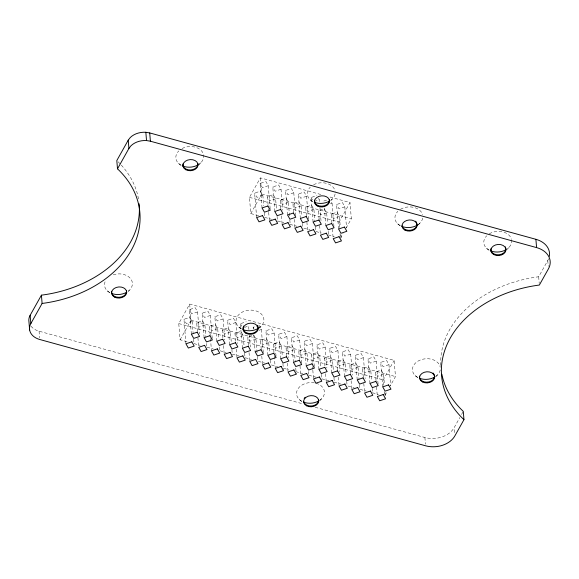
<?xml version="1.0" encoding="UTF-8"?>
<svg xmlns="http://www.w3.org/2000/svg" width="579" height="579" viewBox="0 0 579 579"><rect width="100%" height="100%" fill="white"/><g stroke="black" fill="none" stroke-linecap="round" stroke-linejoin="round"><path stroke-width="0.43" stroke-dasharray="2.9 2.17" d="M187.053 341.697L180.098 339.779L178.766 323.574L189.688 304.069L394.14 360.391L395.471 376.596L390.224 385.961M258.618 215.721L250.787 213.564L249.455 197.359L260.384 177.854L321.287 194.631M180.098 339.779L191.019 320.274L189.688 304.069M250.787 213.564L261.715 194.052L260.384 177.854M339.518 227.453L339.077 222.047L349.998 202.541L328.25 196.549M340.409 238.251L343.029 233.569M346.09 228.104L351.33 218.739L349.998 202.541M383.653 385.303L383.211 379.896L394.14 360.391M384.977 395.319L387.163 391.418M454.595 432.593L454.182 427.62L459.813 417.568M461.55 414.477L463.28 411.38M440.778 365.421A111.892 82.493 -4.7 0 1 538.68 276.762L547.77 260.521A22.378 16.502 -4.7 0 0 549.131 257.163M199.125 164.602L200.797 162.8M128.357 291.346L129.472 290.151M330.623 200.826L332.288 199.024M259.298 328.177L260.97 326.375M418.233 224.963L419.905 223.161M319.84 400.654L321.504 398.851M507.081 249.44L508.753 247.638M435.763 376.784L437.427 374.982M262.048 207.941L260.036 183.456L265.891 181.48L268.265 185.721L270.205 209.337M268.265 185.721L262.41 187.697L260.036 183.456M256.649 217.581L254.637 193.089L260.492 191.113L262.866 195.362L263.734 205.856M274.808 211.458L272.796 186.966L278.651 184.998L281.025 189.239L282.755 210.228M262.866 195.362L257.011 197.338L254.637 193.089M281.025 189.239L275.17 191.215L272.796 186.966M268.041 204.481L267.397 196.607L273.252 194.631L275.626 198.872L276.494 209.366M287.568 214.975L285.556 190.484L291.411 188.508L293.785 192.749L295.724 216.365M275.626 198.872L269.771 200.848L267.397 196.607M293.785 192.749L287.929 194.725L285.556 190.484M280.873 208.867L280.156 200.124L286.012 198.148L288.385 202.389L289.536 216.38M300.327 218.486L298.308 194.001L304.17 192.025L306.544 196.267L308.556 220.751M288.385 202.389L282.53 204.365L280.156 200.124M306.544 196.267L300.689 198.242L298.308 194.001M293.633 212.384L292.916 203.634L298.771 201.658L301.145 205.907L302.006 216.401M313.087 222.003L311.068 197.511L316.93 195.536M301.145 205.907L295.29 207.875L292.916 203.634M314.281 201.478L319.304 199.784L318.508 198.365M306.392 215.895L305.676 207.152L311.531 205.176L313.905 209.417L314.911 221.663M323.827 201.029L328.011 199.617M313.905 209.417L308.05 211.393L305.676 207.152M330.385 203.859L332.064 203.294L330.87 201.174M319.152 219.412L318.428 210.669L324.291 208.693L326.665 212.934L327.526 223.429M338.599 229.031L336.587 204.546L342.442 202.57L344.816 206.812L346.546 227.8M326.665 212.934L320.802 214.91L318.428 210.669M344.816 206.812L338.961 208.787L336.587 204.546M331.912 222.929L331.188 214.179L337.05 212.203L339.424 216.445L340.286 226.946M339.424 216.445L333.562 218.421L331.188 214.179M191.359 334.163L189.34 309.671L195.203 307.695L197.577 311.936L199.371 333.808M197.577 311.936L191.714 313.912L189.34 309.671M185.96 343.796L183.948 319.304L189.803 317.335L192.177 321.577L193.183 333.822M204.112 337.673L202.1 313.181L207.955 311.212L210.336 315.454L212.276 339.07M192.177 321.577L186.322 323.552L183.948 319.304M210.336 315.454L204.474 317.43L202.1 313.181M197.425 331.572L196.701 322.821L202.563 320.846L204.937 325.087L205.943 337.333M216.872 341.19L214.86 316.699L220.715 314.723L223.089 318.964L224.818 339.96M204.937 325.087L199.082 327.063L196.701 322.821M223.089 318.964L217.234 320.94L214.86 316.699M210.184 335.082L209.46 326.339L215.323 324.363L217.697 328.604L218.558 339.099M229.631 344.708L227.619 320.216L233.475 318.24L235.848 322.481L237.578 343.477M217.697 328.604L211.834 330.58L209.46 326.339M235.848 322.481L229.993 324.457L227.619 320.216M222.872 337.723L222.22 329.849L228.075 327.873L230.449 332.122L231.39 343.492M242.391 348.218L240.379 323.726L246.234 321.75M230.449 332.122L224.594 334.097L222.22 329.849M244.425 327.41L248.608 325.999L248.898 329.494M235.624 341.241L234.98 333.366L240.835 331.391L243.209 335.632L244.077 346.133M253.284 328.995L253.139 327.244L258.154 325.55M243.209 335.632L237.354 337.608L234.98 333.366M258.856 330.356L261.368 329.509L258.994 325.268M248.456 345.627L247.74 336.884L253.595 334.908L255.969 339.149L257.119 353.147M267.911 355.253L265.899 330.761L271.754 328.785L274.128 333.026L276.067 356.642M255.969 339.149L250.114 341.125L247.74 336.884M274.128 333.026L268.272 335.002L265.899 330.761M261.216 349.144L260.499 340.394L266.354 338.418L268.728 342.667L269.59 353.161M280.67 358.763L278.651 334.271L284.513 332.295L286.887 336.544L288.61 357.533M268.728 342.667L262.873 344.635L260.499 340.394M286.887 336.544L281.025 338.512L278.651 334.271M273.976 352.654L273.259 343.912L279.114 341.936L281.488 346.177L282.349 356.671M293.423 362.28L291.411 337.789L297.266 335.813L299.647 340.054L301.587 363.67M281.488 346.177L275.633 348.153L273.259 343.912M299.647 340.054L293.785 342.03L291.411 337.789M286.735 356.172L286.012 347.429L291.874 345.453L294.248 349.694L295.254 361.94M306.182 365.798L304.17 341.306L310.026 339.33L312.399 343.571L314.346 367.187M294.248 349.694L288.393 351.67L286.012 347.429M312.399 343.571L306.544 345.547L304.17 341.306M299.495 359.689L298.771 350.939L304.634 348.963L307.008 353.204L307.869 363.706M318.942 369.308L316.93 344.816L322.785 342.84L325.159 347.089L326.889 368.078M307.008 353.204L301.145 355.18L298.771 350.939M325.159 347.089L319.304 349.057L316.93 344.816M312.182 362.331L311.531 354.457L317.386 352.481L319.76 356.722L320.628 367.216M331.702 372.825L329.69 348.334L335.545 346.358L337.919 350.599L339.649 371.595M319.76 356.722L313.905 358.698L311.531 354.457M337.919 350.599L332.064 352.575L329.69 348.334M324.935 365.841L324.291 357.967L330.146 355.998L332.52 360.239L333.461 371.609M344.462 376.343L342.45 351.844L348.305 349.875L350.679 354.116L352.401 375.105M332.52 360.239L326.665 362.215L324.291 357.967M350.679 354.116L344.823 356.092L342.45 351.844M337.767 370.234L337.05 361.484L342.906 359.508L345.279 363.75L346.141 374.251M357.221 379.853L355.209 355.361L361.064 353.385L363.438 357.627L365.161 378.623M345.279 363.75L339.424 365.725L337.05 361.484M363.438 357.627L357.583 359.602L355.209 355.361M350.527 373.744L349.81 365.002L355.665 363.026L358.039 367.267L359.045 379.513M369.981 383.37L367.962 358.879L373.824 356.903L376.198 361.144L378.138 384.76M358.039 367.267L352.184 369.243L349.81 365.002M376.198 361.144L370.336 363.12L367.962 358.879M363.286 377.262L362.57 368.512L368.425 366.536L370.799 370.784L371.66 381.279M382.733 386.881L380.721 362.389L386.577 360.42L388.958 364.661L390.68 385.65M370.799 370.784L364.944 372.76L362.57 368.512M388.958 364.661L383.095 366.637L380.721 362.389M376.046 380.779L375.322 372.029L381.185 370.053L383.559 374.295L384.42 384.796M383.559 374.295L377.703 376.27L375.322 372.029M261.715 194.052L351.33 218.739M249.455 197.359L339.077 222.047M264.712 217.4L271.667 219.311M277.761 220.99L283.848 222.669M289.941 224.348L296.904 226.266M303.866 228.184L309.953 229.863M316.047 231.542L321.265 232.975M328.228 234.893L334.315 236.572M191.019 320.274L395.471 376.596M178.766 323.574L383.211 379.896M194.016 343.615L200.102 345.294M207.065 347.212L213.152 348.891M220.114 350.809L226.208 352.481M232.295 354.16L239.257 356.078M245.344 357.757L251.431 359.436M258.393 361.354L264.487 363.026M271.442 364.944L277.536 366.623M283.623 368.302L288.841 369.742M295.804 371.66L302.766 373.578M308.853 375.25L315.816 377.168M321.902 378.847L328.865 380.765M334.083 382.205L341.045 384.123M348.001 386.034L354.095 387.713M360.181 389.392L366.275 391.071M372.362 392.75L378.456 394.422M31.005 326.209A16.784 12.376 -4.7 0 0 39.054 331.202L302.962 403.903M315.157 407.269L424.899 437.5A22.378 16.502 -4.7 0 0 454.182 427.62M486.592 248.348L489.783 250.83M397.744 223.87L400.936 226.36M310.134 199.733L313.326 202.223M178.636 163.51L181.828 165.992M415.273 375.691L418.465 378.181M238.809 327.077L242 329.567M299.35 399.561L302.542 402.043M107.31 290.853L110.502 293.343M311.068 197.511L313.442 201.76M253.139 327.244L253.928 328.655M240.379 323.726L241.964 326.556M547.77 260.521L548.248 266.326M538.68 276.762L539.223 283.392M424.899 437.5L425.442 444.129M385.064 392.663L385.498 397.911M384.174 391.599L384.543 396.101M376.545 386.902L377.342 396.521M372.239 388.277L372.521 391.773M363.793 383.385L364.582 393.003M359.479 384.76L359.769 388.263M340.93 234.813L341.364 240.061M340.039 233.75L340.257 236.449M351.106 380.743L351.822 389.493M332.064 203.294L334.003 226.91M346.72 381.25L347.009 384.745M332.411 229.045L333.2 238.671M328.17 231.296L328.387 233.923M324.406 208.027L325.839 225.513M338.346 377.233L339.062 385.976M319.304 199.784L319.449 201.528M319.948 207.651L321.027 220.773M333.96 377.732L334.249 381.228M319.651 225.535L320.448 235.154M315.345 226.91L315.844 233.033M325.586 373.716L326.303 382.458M321.2 374.215L321.707 380.338M306.892 222.018L307.688 231.636M302.585 223.393L302.868 226.896M312.537 366.702L312.754 369.322M312.826 370.198L313.543 378.948M308.513 371.573L308.73 374.2M294.212 219.376L294.928 228.126M289.826 219.882L290.115 223.378M299.994 365.812L300.791 375.431M295.753 368.063L296.26 374.186M281.452 215.866L282.168 224.609M277.066 216.365L277.5 221.612M287.307 363.171L288.031 371.921M282.928 363.67L283.428 369.793M268.403 208.853L268.62 211.473M268.692 212.348L269.409 221.091M264.306 212.848L264.596 216.351M274.265 356.157L275.271 368.403M270.169 360.16L270.458 363.655M261.368 329.509L263.307 353.125M261.795 356.143L262.511 364.886M257.409 356.642L257.698 360.145M253.783 335.118L255.151 351.735M249.325 334.742L250.338 346.987M249.035 352.625L249.752 361.376M244.649 353.125L245.083 358.379M236.275 349.108L236.992 357.858M231.889 349.615L232.179 353.11M223.516 345.598L224.232 354.341M219.202 346.973L219.564 351.344M210.466 338.585L211.473 350.831M206.442 343.456L206.66 346.083M197.924 337.695L198.72 347.313M193.618 339.07L193.9 342.565M39.054 331.202L39.596 337.832M118.145 161.823A111.892 82.493 -4.7 0 1 120.7 164.458M121.322 165.131A111.892 82.493 -4.7 0 1 138.547 199.371M315.931 383.197A13.99 10.313 -4.7 0 1 319.615 400.393M301.905 401.385A13.99 10.313 -4.7 0 1 298.221 388.437A13.99 10.313 -4.7 0 1 315.085 382.987M241.371 328.901A13.99 10.313 -4.7 0 1 239.525 313.956A13.99 10.313 -4.7 0 1 259.906 312.819A13.99 10.313 -4.7 0 1 259.081 327.917M113.209 274.837A13.99 10.313 -4.7 0 1 130.601 278.658A13.99 10.313 -4.7 0 1 126.873 292.134M109.872 292.677A13.99 10.313 -4.7 0 1 105.595 280.67M182.103 148.521A13.99 10.313 -4.7 0 1 201.188 150.482A13.99 10.313 -4.7 0 1 198.199 164.791M181.191 165.333A13.99 10.313 -4.7 0 1 178.766 150.931M335.111 194.001A13.99 10.313 -4.7 0 1 331.079 200.081M312.689 201.557A13.99 10.313 -4.7 0 1 310.264 187.155M313.601 184.752A13.99 10.313 -4.7 0 1 335.132 191.302M422.721 218.131A13.99 10.313 -4.7 0 1 418.016 224.703M400.306 225.694A13.99 10.313 -4.7 0 1 397.874 211.292M400.473 209.301A13.99 10.313 -4.7 0 1 422.605 214.78M440.243 369.959A13.99 10.313 -4.7 0 1 435.538 376.524M417.828 377.515A13.99 10.313 -4.7 0 1 419.522 360.326A13.99 10.313 -4.7 0 1 440.272 367.26M511.597 239.916A13.99 10.313 -4.7 0 1 507.537 248.695M489.154 250.171A13.99 10.313 -4.7 0 1 486.722 235.769M489.32 233.778A13.99 10.313 -4.7 0 1 511.452 239.257"/><path stroke-width="0.87" d="M29.63 329.979L28.95 321.692A16.784 12.376 -4.7 0 1 30.144 315.294L41.42 295.167A111.892 82.493 -4.7 0 0 139.126 203.808M128.234 140.169L116.813 160.549L117.501 168.836A111.892 82.493 -4.7 0 1 42.101 303.454L30.832 323.581A16.784 12.376 -4.7 0 0 39.734 339.489L425.579 445.787A22.378 16.502 -4.7 0 0 454.862 435.907L463.96 419.666A111.892 82.493 -4.7 0 1 539.36 285.049L548.451 268.808A22.378 16.502 -4.7 0 0 536.581 247.595L535.901 239.308L149.715 132.924L145.843 132.28A16.834 12.412 -4.7 0 0 130.268 137.527L128.234 140.169L128.914 148.456L117.501 168.836M128.914 148.456L130.948 145.814A16.834 12.412 -4.7 0 1 146.523 140.567L150.395 141.211L536.581 247.595M463.96 419.666L463.28 411.38A111.892 82.493 -4.7 0 1 441.864 374.244M149.715 132.924L150.395 141.211M145.843 132.28L146.523 140.567M41.42 295.167L42.101 303.454M30.144 315.294L30.832 323.581M535.901 239.308A22.378 16.502 -4.7 0 1 549.326 256.309M318.906 400.842A13.99 10.313 -4.7 0 1 303.418 402.087M258.372 328.365A13.99 10.313 -4.7 0 1 242.876 329.603M126.873 292.134A13.99 10.313 -4.7 0 1 111.385 293.379M198.199 164.791A13.99 10.313 -4.7 0 1 182.703 166.035M329.697 201.014A13.99 10.313 -4.7 0 1 314.202 202.259M417.307 225.151A13.99 10.313 -4.7 0 1 401.819 226.396M434.829 376.972A13.99 10.313 -4.7 0 1 419.341 378.217M506.155 249.629A13.99 10.313 -4.7 0 1 490.666 250.873M197.88 163.43A7.556 5.566 -4.7 0 1 190.339 169.98A7.556 5.566 -4.7 0 1 182.928 163.908M126.562 290.781A7.556 5.566 -4.7 0 1 119.021 297.324A7.556 5.566 -4.7 0 1 111.609 291.259M257.561 325.615A7.556 5.566 -4.7 0 1 250.512 333.547A7.556 5.566 -4.7 0 1 243.629 326.057M329.379 199.661A7.556 5.566 -4.7 0 1 321.837 206.204A7.556 5.566 -4.7 0 1 314.426 200.131M416.996 223.798A7.556 5.566 -4.7 0 1 410.439 230.261A7.556 5.566 -4.7 0 1 402.021 225.723M415.527 221.171A7.556 5.566 -4.7 0 1 416.496 222.401M318.595 399.481A7.556 5.566 -4.7 0 1 312.038 405.951A7.556 5.566 -4.7 0 1 303.628 401.413M304.163 398.533A7.556 5.566 -4.7 0 1 305.162 397.245M433.049 372.999A7.556 5.566 -4.7 0 1 428.93 381.908A7.556 5.566 -4.7 0 1 419.565 376.089M505.344 246.878A7.556 5.566 -4.7 0 1 499.286 254.738A7.556 5.566 -4.7 0 1 490.891 248.746M267.903 205.965L262.048 207.941L264.422 212.182L270.277 210.213L267.903 205.965M262.511 215.605L256.649 217.581L259.023 221.822L264.885 219.846L262.511 215.605M280.663 209.482L274.808 211.458L277.182 215.699L283.037 213.723L280.663 209.482M275.264 219.123L269.409 221.091L271.783 225.34L277.638 223.364L275.264 219.123M293.423 213L287.568 214.975L289.941 219.217L295.797 217.241L293.423 213M288.024 222.633L282.168 224.609L284.542 228.85L290.397 226.874L288.024 222.633M306.182 216.51L300.327 218.486L302.701 222.727L308.556 220.751L306.182 216.51M300.783 226.15L294.928 228.126L297.302 232.367L303.157 230.391L300.783 226.15M318.942 220.027L313.087 222.003L315.461 226.244L321.316 224.268L318.942 220.027M313.543 229.668L307.688 231.636L310.062 235.885L315.917 233.909L313.543 229.668M331.702 223.545L325.839 225.513L328.213 229.762L334.076 227.786L331.702 223.545M326.303 233.178L320.448 235.154L322.821 239.395L328.677 237.419L326.303 233.178M344.454 227.055L338.599 229.031L340.973 233.272L346.835 231.296L344.454 227.055M339.062 236.695L333.2 238.671L335.581 242.912L341.436 240.936L339.062 236.695M197.215 332.187L191.359 334.163L193.733 338.404L199.589 336.428L197.215 332.187M191.815 341.827L185.96 343.796L188.334 348.044L194.189 346.068L191.815 341.827M209.974 335.704L204.112 337.673L206.493 341.921L212.348 339.945L209.974 335.704M204.575 345.337L198.72 347.313L201.094 351.554L206.949 349.578L204.575 345.337M222.734 339.214L216.872 341.19L219.246 345.431L225.108 343.456L222.734 339.214M217.335 348.855L211.473 350.831L213.854 355.072L219.709 353.096L217.335 348.855M235.487 342.732L229.631 344.708L232.005 348.949L237.86 346.973L235.487 342.732M230.095 352.365L224.232 354.341L226.606 358.589L232.469 356.613L230.095 352.365M248.246 346.249L242.391 348.218L244.765 352.466L250.62 350.49L248.246 346.249M242.847 355.882L236.992 357.858L239.366 362.099L245.228 360.124L242.847 355.882M261.006 349.759L255.151 351.735L257.525 355.976L263.38 354.001L261.006 349.759M255.607 359.4L249.752 361.376L252.126 365.617L257.981 363.641L255.607 359.4M273.766 353.277L267.911 355.253L270.284 359.494L276.14 357.518L273.766 353.277M268.367 362.91L262.511 364.886L264.885 369.127L270.74 367.158L268.367 362.91M286.525 356.787L280.67 358.763L283.044 363.011L288.899 361.035L286.525 356.787M281.126 366.427L275.271 368.403L277.645 372.644L283.5 370.669L281.126 366.427M299.285 360.304L293.423 362.28L295.804 366.521L301.659 364.546L299.285 360.304M293.886 369.945L288.031 371.921L290.405 376.162L296.26 374.186L293.886 369.945M312.045 363.822L306.182 365.798L308.556 370.039L314.419 368.063L312.045 363.822M306.646 373.455L300.791 375.431L303.164 379.672L309.02 377.703L306.646 373.455M324.797 367.332L318.942 369.308L321.316 373.549L327.171 371.58L324.797 367.332M319.405 376.972L313.543 378.948L315.917 383.189L321.779 381.214L319.405 376.972M337.557 370.849L331.702 372.825L334.076 377.067L339.931 375.091L337.557 370.849M332.158 380.49L326.303 382.458L328.677 386.707L334.539 384.731L332.158 380.49M350.317 374.367L344.462 376.343L346.835 380.584L352.691 378.608L350.317 374.367M344.918 384L339.062 385.976L341.436 390.217L347.291 388.241L344.918 384M363.076 377.877L357.221 379.853L359.595 384.094L365.45 382.118L363.076 377.877M357.677 387.517L351.822 389.493L354.196 393.734L360.051 391.759L357.677 387.517M375.836 381.395L369.981 383.37L372.355 387.612L378.21 385.636L375.836 381.395M370.437 391.028L364.582 393.003L366.956 397.252L372.811 395.276L370.437 391.028M388.596 384.912L382.733 386.881L385.115 391.129L390.97 389.153L388.596 384.912M383.197 394.545L377.342 396.521L379.715 400.762L385.571 398.786L383.197 394.545M185.823 169.727A7.556 5.566 -4.7 0 0 197.931 165.645A7.556 5.566 -4.7 0 0 187.625 160.094A7.556 5.566 -4.7 0 0 185.823 169.727M317.321 205.958A7.556 5.566 -4.7 0 0 329.429 201.876A7.556 5.566 -4.7 0 0 319.123 196.324A7.556 5.566 -4.7 0 0 317.321 205.958M114.504 297.07A7.556 5.566 -4.7 0 0 126.606 292.988A7.556 5.566 -4.7 0 0 116.307 287.437A7.556 5.566 -4.7 0 0 114.504 297.07M245.995 333.301A7.556 5.566 -4.7 0 0 258.104 329.219A7.556 5.566 -4.7 0 0 247.798 323.668A7.556 5.566 -4.7 0 0 245.995 333.301M404.938 230.095A7.556 5.566 -4.7 0 0 417.039 226.013A7.556 5.566 -4.7 0 0 406.74 220.461A7.556 5.566 -4.7 0 0 404.938 230.095M306.537 405.785A7.556 5.566 -4.7 0 0 318.638 401.703A7.556 5.566 -4.7 0 0 308.339 396.145A7.556 5.566 -4.7 0 0 306.537 405.785M493.786 254.572A7.556 5.566 -4.7 0 0 505.887 250.49A7.556 5.566 -4.7 0 0 495.588 244.939A7.556 5.566 -4.7 0 0 493.786 254.572M422.46 381.916A7.556 5.566 -4.7 0 0 434.561 377.834A7.556 5.566 -4.7 0 0 424.262 372.283A7.556 5.566 -4.7 0 0 422.46 381.916"/></g></svg>
